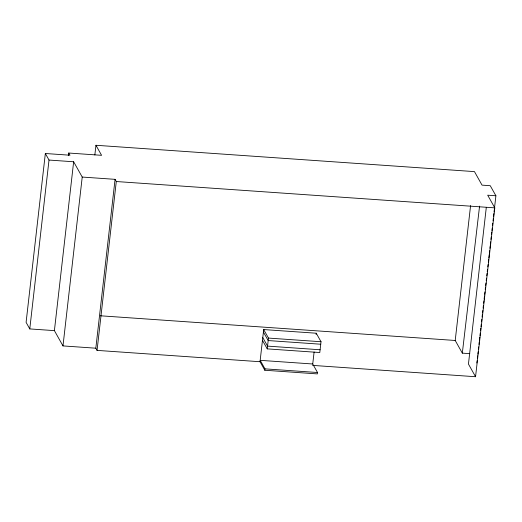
<?xml version="1.0" encoding="UTF-8"?>
<svg xmlns="http://www.w3.org/2000/svg" width="522" height="522" viewBox="0 0 522 522"><rect width="100%" height="100%" fill="white"/><g stroke="black" fill="none" stroke-linecap="round" stroke-linejoin="round"><path stroke-width="0.78" d="M494.517 207.887L495.9 195.77L490.249 185.702L482.041 185.134L474.459 171.614L95.95 145.273L101.588 155.321L68.747 153.031L69.974 155.217L45.342 153.501L26.1 322.368L29.774 328.919L54.405 330.628L62.986 345.916L95.826 348.2L97.053 350.386L260.028 361.726L264.811 370.242L317.356 373.902L317.513 372.512L312.737 363.991L314.1 352.011M29.774 328.919L49.016 160.052L45.342 153.501M68.467 155.458L68.747 153.031M54.405 330.628L73.648 161.768L49.016 160.052M62.986 345.916L82.222 177.056L73.648 161.768M94.847 154.969L95.95 145.273M95.826 348.2L115.068 179.34L82.222 177.056M97.053 350.386L116.289 181.525L115.068 179.34M260.028 361.726L263.695 329.565L316.241 333.219L321.023 341.734L319.79 352.533L267.244 348.879L262.468 340.364M264.811 370.242L264.967 368.852L260.191 360.337L312.737 363.991M267.244 348.879L268.471 338.08L263.695 329.565M316.104 334.458L316.241 333.219M469.787 353.662L462.322 353.14L455.217 340.474L470.59 205.551M486.308 207.319L468.449 364.062L475.555 376.727L312.58 365.387M476.847 363.018L477.121 360.591M477.395 358.17L477.676 355.743M477.858 354.131L478.132 351.704M478.406 349.283L478.687 346.856M478.961 344.435L479.235 342.008M479.424 340.396L479.79 337.16M479.972 335.548L480.253 333.121M480.527 330.7L480.801 328.273M480.99 326.655L481.264 324.234M481.538 321.813L481.813 319.386M482.093 316.965L482.367 314.538M482.55 312.919L482.83 310.499M483.104 308.078L483.379 305.651M483.659 303.23L483.933 300.803M484.116 299.184L484.488 295.954M484.67 294.343L484.945 291.915M485.219 289.495L485.499 287.067M485.682 285.449L485.956 283.028M486.236 280.608L486.511 278.18M486.785 275.76L487.065 273.332M487.248 271.714L487.522 269.293M487.796 266.873L488.077 264.445M488.351 262.024L488.625 259.597M488.814 257.979L489.179 254.749M489.362 253.137L489.643 250.71M489.917 248.289L490.191 245.862M490.38 244.244L490.654 241.823M490.928 239.396L491.202 236.975M491.483 234.554L491.757 232.127M491.939 230.509L492.22 228.088M492.494 225.661L492.768 223.24M493.049 220.819L493.323 218.392M493.505 216.774L493.877 213.544M494.06 211.925L494.334 209.505M475.555 376.727L494.797 207.86L487.692 195.195L495.9 195.77M462.322 353.14L479.574 206.131M116.289 181.525L494.797 207.86M100.27 315.777L455.217 340.474M268.471 338.08L321.023 341.734M320.736 344.22L268.191 340.559L263.414 332.044M320.103 349.766L267.558 346.112L262.781 337.597M264.967 368.852L317.513 372.512"/></g></svg>
